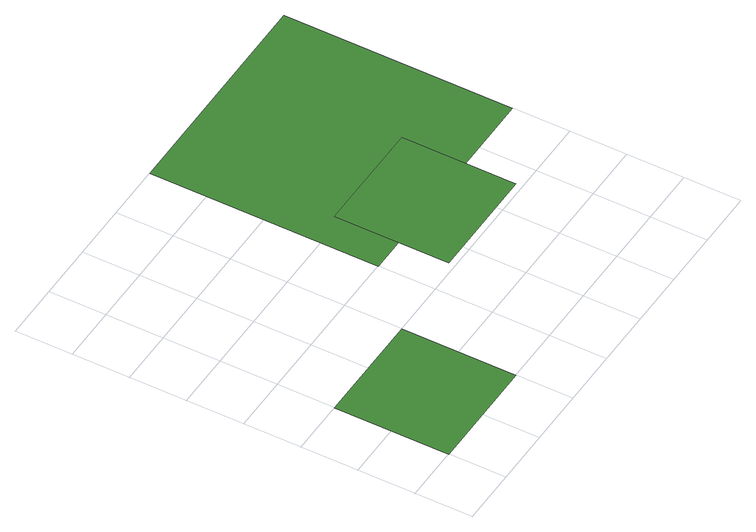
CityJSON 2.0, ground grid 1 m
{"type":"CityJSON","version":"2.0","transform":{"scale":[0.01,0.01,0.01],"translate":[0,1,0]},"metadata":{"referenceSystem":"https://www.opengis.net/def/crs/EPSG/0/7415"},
"CityObjects":{
"tree1":{"type":"SolitaryVegetationObject","attributes":{"species":"Quercus"},"geometry":[{"type":"MultiSurface","lod":"1","boundaries":[[[0,1,2,3]],[[4,5,6,7]]]}]},
"tree2":{"type":"SolitaryVegetationObject","attributes":{"species":"Tilia"},"geometry":[{"type":"MultiSurface","lod":"2.1","boundaries":[[[8,9,10,11]]]}]}
},
"vertices":[
[0,0,0],[200,0,0],[200,200,0],[0,200,0],[0,0,400],[200,0,400],[200,200,400],[0,200,400],
[300,300,0],[700,300,0],[700,700,0],[300,700,0]
]}
